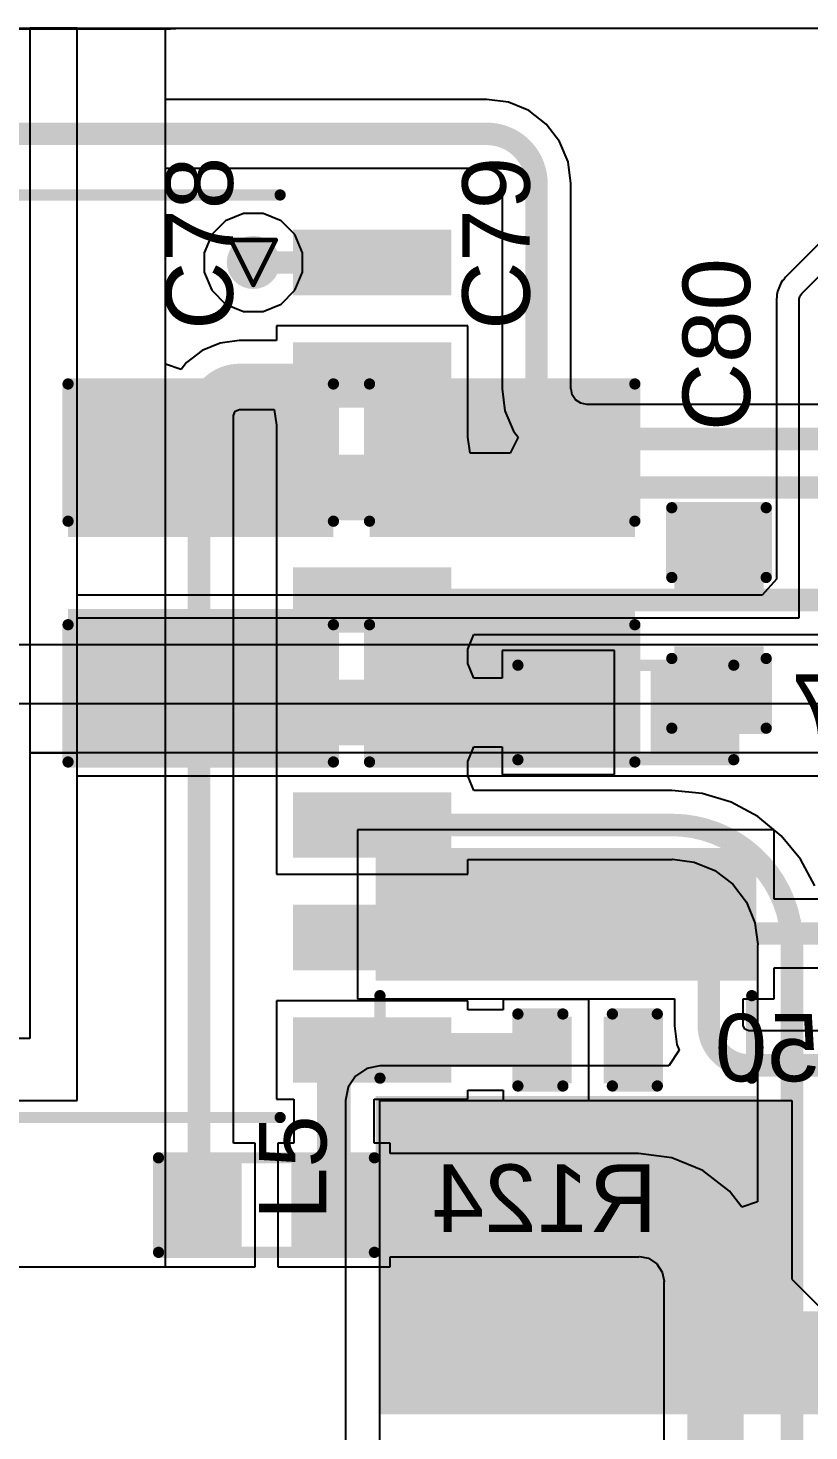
# Model space of a CAD drawing. Header units: inches. Extents: x 0 to 211, y 0 to 201.
# Drawn here: x 1.879 to 2.226, y 4.086 to 4.709 of the extents above; entities that cross this region are included whole.
import ezdxf

# ---------------------------------------------------------------- set-up
doc = ezdxf.new("R2010")
doc.units = ezdxf.units.IN
doc.header["$MEASUREMENT"] = 0
for name, color, linetype in [('Bottom Layer', 5, 'Continuous'), ('Bottom Overlay', 54, 'Continuous'), ('Bottom Paste', 16, 'Continuous'), ('Bottom Solder', 6, 'Continuous'), ('Drill Drawing', 1, 'Continuous'), ('Layer 1', 16, 'Continuous'), ('Layer 2', 76, 'Continuous'), ('Top Layer', 1, 'Continuous'), ('Top Overlay', 2, 'Continuous'), ('Top Paste', 8, 'Continuous'), ('Top Solder', 216, 'Continuous'), ('Via Holes', 16, 'Continuous')]:
    doc.layers.add(name, color=color, linetype=linetype)
doc.styles.add('Arial', font='', dxfattribs={"height": 0.2})
doc.styles.get('Arial').set_extended_font_data('Arial')

# ---------------------------------------------------------------- blocks, each defined once
blk = doc.blocks.new('SOIC_16_300____B_9')
at = {"layer": 'Bottom Layer'}
for points in [[(-0.22441, 0.18681), (-0.15945, 0.18681), (-0.15945, 0.16319), (-0.22441, 0.16319)], [(0.15945, 0.18681), (0.22441, 0.18681), (0.22441, 0.16319), (0.15945, 0.16319)], [(-0.22441, 0.13681), (-0.15945, 0.13681), (-0.15945, 0.11319), (-0.22441, 0.11319)], [(0.15945, 0.13681), (0.22441, 0.13681), (0.22441, 0.11319), (0.15945, 0.11319)], [(-0.22441, 0.08681), (-0.15945, 0.08681), (-0.15945, 0.06319), (-0.22441, 0.06319)], [(0.15945, 0.08681), (0.22441, 0.08681), (0.22441, 0.06319), (0.15945, 0.06319)], [(-0.22441, 0.03681), (-0.15945, 0.03681), (-0.15945, 0.01319), (-0.22441, 0.01319)], [(0.15945, 0.03681), (0.22441, 0.03681), (0.22441, 0.01319), (0.15945, 0.01319)], [(-0.22441, -0.01319), (-0.15945, -0.01319), (-0.15945, -0.03681), (-0.22441, -0.03681)], [(0.15945, -0.01319), (0.22441, -0.01319), (0.22441, -0.03681), (0.15945, -0.03681)], [(-0.22441, -0.06319), (-0.15945, -0.06319), (-0.15945, -0.08681), (-0.22441, -0.08681)], [(0.15945, -0.06319), (0.22441, -0.06319), (0.22441, -0.08681), (0.15945, -0.08681)], [(-0.22441, -0.11319), (-0.15945, -0.11319), (-0.15945, -0.13681), (-0.22441, -0.13681)], [(0.15945, -0.11319), (0.22441, -0.11319), (0.22441, -0.13681), (0.15945, -0.13681)], [(-0.22441, -0.16319), (-0.15945, -0.16319), (-0.15945, -0.18681), (-0.22441, -0.18681)], [(0.15945, -0.16319), (0.22441, -0.16319), (0.22441, -0.18681), (0.15945, -0.18681)]]:
    blk.add_hatch(color=5, dxfattribs=at).paths.add_polyline_path(points)
at = {"layer": 'Bottom Overlay'}
blk.add_hatch(color=54, dxfattribs=at).paths.add_polyline_path([(-0.156, -0.18799), (-0.142, -0.18799), (-0.142, -0.16199), (-0.156, -0.16199)])
at = {"layer": 'Bottom Paste'}
for points in [[(-0.22441, 0.18681), (-0.15945, 0.18681), (-0.15945, 0.16319), (-0.22441, 0.16319)], [(0.15945, 0.18681), (0.22441, 0.18681), (0.22441, 0.16319), (0.15945, 0.16319)], [(-0.22441, 0.13681), (-0.15945, 0.13681), (-0.15945, 0.11319), (-0.22441, 0.11319)], [(0.15945, 0.13681), (0.22441, 0.13681), (0.22441, 0.11319), (0.15945, 0.11319)], [(-0.22441, 0.08681), (-0.15945, 0.08681), (-0.15945, 0.06319), (-0.22441, 0.06319)], [(0.15945, 0.08681), (0.22441, 0.08681), (0.22441, 0.06319), (0.15945, 0.06319)], [(-0.22441, 0.03681), (-0.15945, 0.03681), (-0.15945, 0.01319), (-0.22441, 0.01319)], [(0.15945, 0.03681), (0.22441, 0.03681), (0.22441, 0.01319), (0.15945, 0.01319)], [(-0.22441, -0.01319), (-0.15945, -0.01319), (-0.15945, -0.03681), (-0.22441, -0.03681)], [(0.15945, -0.01319), (0.22441, -0.01319), (0.22441, -0.03681), (0.15945, -0.03681)], [(-0.22441, -0.06319), (-0.15945, -0.06319), (-0.15945, -0.08681), (-0.22441, -0.08681)], [(0.15945, -0.06319), (0.22441, -0.06319), (0.22441, -0.08681), (0.15945, -0.08681)], [(-0.22441, -0.11319), (-0.15945, -0.11319), (-0.15945, -0.13681), (-0.22441, -0.13681)], [(0.15945, -0.11319), (0.22441, -0.11319), (0.22441, -0.13681), (0.15945, -0.13681)], [(-0.22441, -0.16319), (-0.15945, -0.16319), (-0.15945, -0.18681), (-0.22441, -0.18681)], [(0.15945, -0.16319), (0.22441, -0.16319), (0.22441, -0.18681), (0.15945, -0.18681)]]:
    blk.add_hatch(color=16, dxfattribs=at).paths.add_polyline_path(points)
at = {"layer": 'Bottom Solder'}
for points in [[(-0.22717, 0.18957), (-0.15669, 0.18957), (-0.15669, 0.16043), (-0.22717, 0.16043)], [(0.15669, 0.18957), (0.22717, 0.18957), (0.22717, 0.16043), (0.15669, 0.16043)], [(-0.22717, 0.13957), (-0.15669, 0.13957), (-0.15669, 0.11043), (-0.22717, 0.11043)], [(0.15669, 0.13957), (0.22717, 0.13957), (0.22717, 0.11043), (0.15669, 0.11043)], [(-0.22717, 0.08957), (-0.15669, 0.08957), (-0.15669, 0.06043), (-0.22717, 0.06043)], [(0.15669, 0.08957), (0.22717, 0.08957), (0.22717, 0.06043), (0.15669, 0.06043)], [(-0.22717, 0.03957), (-0.15669, 0.03957), (-0.15669, 0.01043), (-0.22717, 0.01043)], [(0.15669, 0.03957), (0.22717, 0.03957), (0.22717, 0.01043), (0.15669, 0.01043)], [(-0.22717, -0.01043), (-0.15669, -0.01043), (-0.15669, -0.03957), (-0.22717, -0.03957)], [(0.15669, -0.01043), (0.22717, -0.01043), (0.22717, -0.03957), (0.15669, -0.03957)], [(-0.22717, -0.06043), (-0.15669, -0.06043), (-0.15669, -0.08957), (-0.22717, -0.08957)], [(0.15669, -0.06043), (0.22717, -0.06043), (0.22717, -0.08957), (0.15669, -0.08957)], [(-0.22717, -0.11043), (-0.15669, -0.11043), (-0.15669, -0.13957), (-0.22717, -0.13957)], [(0.15669, -0.11043), (0.22717, -0.11043), (0.22717, -0.13957), (0.15669, -0.13957)], [(-0.22717, -0.16043), (-0.15669, -0.16043), (-0.15669, -0.18957), (-0.22717, -0.18957)], [(0.15669, -0.16043), (0.22717, -0.16043), (0.22717, -0.18957), (0.15669, -0.18957)]]:
    blk.add_hatch(color=6, dxfattribs=at).paths.add_polyline_path(points)
at = {"layer": 'Bottom Overlay'}
for points in [[(-0.142, 0.205, 0.005, 0.005, 0), (0.151, 0.205, 0.005, 0.005, 0)], [(-0.2363, -0.171, 0.00787, 0.00787, 0), (-0.2313, -0.176, 0.00787, 0.00787, 0)], [(-0.2363, -0.181, 0.00787, 0.00787, 0), (-0.2363, -0.171, 0.00787, 0.00787, 0)], [(-0.2363, -0.181, 0.00787, 0.00787, 0), (-0.2313, -0.176, 0.00787, 0.00787, 0)], [(-0.142, -0.205, 0.005, 0.005, 0), (0.151, -0.205, 0.005, 0.005, 0)]]:
    blk.add_lwpolyline(points, format="xyseb", dxfattribs=at)
for points in [[(-0.14325, 0.205, 0.0025, 0.0025, 1), (-0.14075, 0.205, 0.0025, 0.0025, 1)], [(0.14975, 0.205, 0.0025, 0.0025, 1), (0.15225, 0.205, 0.0025, 0.0025, 1)], [(-0.23827, -0.171, 0.00394, 0.00394, 1), (-0.23433, -0.171, 0.00394, 0.00394, 1)], [(-0.23827, -0.171, 0.00394, 0.00394, 1), (-0.23433, -0.171, 0.00394, 0.00394, 1)], [(-0.23327, -0.176, 0.00394, 0.00394, 1), (-0.22933, -0.176, 0.00394, 0.00394, 1)], [(-0.23327, -0.176, 0.00394, 0.00394, 1), (-0.22933, -0.176, 0.00394, 0.00394, 1)], [(-0.23827, -0.181, 0.00394, 0.00394, 1), (-0.23433, -0.181, 0.00394, 0.00394, 1)], [(-0.23827, -0.181, 0.00394, 0.00394, 1), (-0.23433, -0.181, 0.00394, 0.00394, 1)], [(-0.14325, -0.205, 0.0025, 0.0025, 1), (-0.14075, -0.205, 0.0025, 0.0025, 1)], [(0.14975, -0.205, 0.0025, 0.0025, 1), (0.15225, -0.205, 0.0025, 0.0025, 1)]]:
    blk.add_lwpolyline(points, format="xyseb", close=True, dxfattribs=at)
blk = doc.blocks.new('R___0603_B_12')
at = {"layer": 'Bottom Layer'}
for points in [[(-0.045, -0.0175), (-0.045, 0.0175), (-0.015, 0.0175), (-0.015, -0.0175)], [(0.015, -0.0175), (0.015, 0.0175), (0.045, 0.0175), (0.045, -0.0175)]]:
    blk.add_hatch(color=5, dxfattribs=at).paths.add_polyline_path(points)
at = {"layer": 'Bottom Paste'}
for points in [[(-0.045, -0.0175), (-0.045, 0.0175), (-0.015, 0.0175), (-0.015, -0.0175)], [(0.015, -0.0175), (0.015, 0.0175), (0.045, 0.0175), (0.045, -0.0175)]]:
    blk.add_hatch(color=16, dxfattribs=at).paths.add_polyline_path(points)
at = {"layer": 'Bottom Solder'}
for points in [[(-0.049, -0.0215), (-0.049, 0.0215), (-0.011, 0.0215), (-0.011, -0.0215)], [(0.011, -0.0215), (0.011, 0.0215), (0.049, 0.0215), (0.049, -0.0215)]]:
    blk.add_hatch(color=6, dxfattribs=at).paths.add_polyline_path(points)
at = {"layer": 'Bottom Overlay'}
for points in [[(-0.048, 0.021, 0.005, 0.005, 0), (0.048, 0.021, 0.005, 0.005, 0)], [(-0.048, -0.021, 0.005, 0.005, 0), (-0.048, 0.021, 0.005, 0.005, 0)], [(0.048, -0.021, 0.005, 0.005, 0), (0.048, 0.021, 0.005, 0.005, 0)], [(-0.048, -0.021, 0.005, 0.005, 0), (0.048, -0.021, 0.005, 0.005, 0)]]:
    blk.add_lwpolyline(points, format="xyseb", dxfattribs=at)
for points in [[(-0.04925, 0.021, 0.0025, 0.0025, 1), (-0.04675, 0.021, 0.0025, 0.0025, 1)], [(-0.04925, 0.021, 0.0025, 0.0025, 1), (-0.04675, 0.021, 0.0025, 0.0025, 1)], [(0.04675, 0.021, 0.0025, 0.0025, 1), (0.04925, 0.021, 0.0025, 0.0025, 1)], [(0.04675, 0.021, 0.0025, 0.0025, 1), (0.04925, 0.021, 0.0025, 0.0025, 1)], [(-0.04925, -0.021, 0.0025, 0.0025, 1), (-0.04675, -0.021, 0.0025, 0.0025, 1)], [(-0.04925, -0.021, 0.0025, 0.0025, 1), (-0.04675, -0.021, 0.0025, 0.0025, 1)], [(0.04675, -0.021, 0.0025, 0.0025, 1), (0.04925, -0.021, 0.0025, 0.0025, 1)], [(0.04675, -0.021, 0.0025, 0.0025, 1), (0.04925, -0.021, 0.0025, 0.0025, 1)]]:
    blk.add_lwpolyline(points, format="xyseb", close=True, dxfattribs=at)
blk = doc.blocks.new('R___0603_B_15')
at = {"layer": 'Bottom Layer'}
for points in [[(-0.045, -0.0175), (-0.045, 0.0175), (-0.015, 0.0175), (-0.015, -0.0175)], [(0.015, -0.0175), (0.015, 0.0175), (0.045, 0.0175), (0.045, -0.0175)]]:
    blk.add_hatch(color=5, dxfattribs=at).paths.add_polyline_path(points)
at = {"layer": 'Bottom Paste'}
for points in [[(-0.045, -0.0175), (-0.045, 0.0175), (-0.015, 0.0175), (-0.015, -0.0175)], [(0.015, -0.0175), (0.015, 0.0175), (0.045, 0.0175), (0.045, -0.0175)]]:
    blk.add_hatch(color=16, dxfattribs=at).paths.add_polyline_path(points)
at = {"layer": 'Bottom Solder'}
for points in [[(-0.049, -0.0215), (-0.049, 0.0215), (-0.011, 0.0215), (-0.011, -0.0215)], [(0.011, -0.0215), (0.011, 0.0215), (0.049, 0.0215), (0.049, -0.0215)]]:
    blk.add_hatch(color=6, dxfattribs=at).paths.add_polyline_path(points)
at = {"layer": 'Bottom Overlay'}
for points in [[(-0.048, -0.021, 0.005, 0.005, 0), (-0.048, 0.021, 0.005, 0.005, 0)], [(-0.048, 0.021, 0.005, 0.005, 0), (0.048, 0.021, 0.005, 0.005, 0)], [(0.048, -0.021, 0.005, 0.005, 0), (0.048, 0.021, 0.005, 0.005, 0)], [(-0.048, -0.021, 0.005, 0.005, 0), (0.048, -0.021, 0.005, 0.005, 0)]]:
    blk.add_lwpolyline(points, format="xyseb", dxfattribs=at)
for points in [[(-0.04925, 0.021, 0.0025, 0.0025, 1), (-0.04675, 0.021, 0.0025, 0.0025, 1)], [(-0.04925, 0.021, 0.0025, 0.0025, 1), (-0.04675, 0.021, 0.0025, 0.0025, 1)], [(0.04675, 0.021, 0.0025, 0.0025, 1), (0.04925, 0.021, 0.0025, 0.0025, 1)], [(0.04675, 0.021, 0.0025, 0.0025, 1), (0.04925, 0.021, 0.0025, 0.0025, 1)], [(-0.04925, -0.021, 0.0025, 0.0025, 1), (-0.04675, -0.021, 0.0025, 0.0025, 1)], [(-0.04925, -0.021, 0.0025, 0.0025, 1), (-0.04675, -0.021, 0.0025, 0.0025, 1)], [(0.04675, -0.021, 0.0025, 0.0025, 1), (0.04925, -0.021, 0.0025, 0.0025, 1)], [(0.04675, -0.021, 0.0025, 0.0025, 1), (0.04925, -0.021, 0.0025, 0.0025, 1)]]:
    blk.add_lwpolyline(points, format="xyseb", close=True, dxfattribs=at)
blk = doc.blocks.new('C___0402_B_34')
at = {"layer": 'Bottom Layer'}
for points in [[(-0.0095, 0.0125), (-0.0095, -0.0125), (-0.0275, -0.0125), (-0.0275, 0.0125)], [(0.0275, 0.0125), (0.0275, -0.0125), (0.0095, -0.0125), (0.0095, 0.0125)]]:
    blk.add_hatch(color=5, dxfattribs=at).paths.add_polyline_path(points)
at = {"layer": 'Bottom Paste'}
for points in [[(-0.0095, 0.0125), (-0.0095, -0.0125), (-0.0275, -0.0125), (-0.0275, 0.0125)], [(0.0275, 0.0125), (0.0275, -0.0125), (0.0095, -0.0125), (0.0095, 0.0125)]]:
    blk.add_hatch(color=16, dxfattribs=at).paths.add_polyline_path(points)
at = {"layer": 'Bottom Solder'}
for points in [[(-0.00714, 0.01486), (-0.00714, -0.01486), (-0.02986, -0.01486), (-0.02986, 0.01486)], [(0.02986, 0.01486), (0.02986, -0.01486), (0.00714, -0.01486), (0.00714, 0.01486)]]:
    blk.add_hatch(color=6, dxfattribs=at).paths.add_polyline_path(points)
at = {"layer": 'Bottom Overlay'}
for points in [[(-0.031, 0.016, 0.005, 0.005, 0), (-0.011, 0.016, 0.005, 0.005, 0)], [(-0.031, -0.016, 0.005, 0.005, 0), (-0.031, 0.016, 0.005, 0.005, 0)], [(0.011, 0.016, 0.005, 0.005, 0), (0.031, 0.016, 0.005, 0.005, 0)], [(0.031, -0.016, 0.005, 0.005, 0), (0.031, 0.016, 0.005, 0.005, 0)], [(-0.031, -0.016, 0.005, 0.005, 0), (-0.011, -0.016, 0.005, 0.005, 0)], [(0.011, -0.016, 0.005, 0.005, 0), (0.031, -0.016, 0.005, 0.005, 0)]]:
    blk.add_lwpolyline(points, format="xyseb", dxfattribs=at)
for points in [[(-0.03225, 0.016, 0.0025, 0.0025, 1), (-0.02975, 0.016, 0.0025, 0.0025, 1)], [(-0.03225, 0.016, 0.0025, 0.0025, 1), (-0.02975, 0.016, 0.0025, 0.0025, 1)], [(-0.01225, 0.016, 0.0025, 0.0025, 1), (-0.00975, 0.016, 0.0025, 0.0025, 1)], [(0.00975, 0.016, 0.0025, 0.0025, 1), (0.01225, 0.016, 0.0025, 0.0025, 1)], [(0.02975, 0.016, 0.0025, 0.0025, 1), (0.03225, 0.016, 0.0025, 0.0025, 1)], [(0.02975, 0.016, 0.0025, 0.0025, 1), (0.03225, 0.016, 0.0025, 0.0025, 1)], [(-0.03225, -0.016, 0.0025, 0.0025, 1), (-0.02975, -0.016, 0.0025, 0.0025, 1)], [(-0.03225, -0.016, 0.0025, 0.0025, 1), (-0.02975, -0.016, 0.0025, 0.0025, 1)], [(-0.01225, -0.016, 0.0025, 0.0025, 1), (-0.00975, -0.016, 0.0025, 0.0025, 1)], [(0.00975, -0.016, 0.0025, 0.0025, 1), (0.01225, -0.016, 0.0025, 0.0025, 1)], [(0.02975, -0.016, 0.0025, 0.0025, 1), (0.03225, -0.016, 0.0025, 0.0025, 1)], [(0.02975, -0.016, 0.0025, 0.0025, 1), (0.03225, -0.016, 0.0025, 0.0025, 1)]]:
    blk.add_lwpolyline(points, format="xyseb", close=True, dxfattribs=at)
blk = doc.blocks.new('SRN4018_4R7M_219')
at = {"layer": 'Top Layer'}
for points in [[(-0.082677, 0.082677), (-0.027559, 0.082677), (-0.027559, -0.082677), (-0.082677, -0.082677)], [(0.082677, -0.082677), (0.027559, -0.082677), (0.027559, 0.082677), (0.082677, 0.082677)]]:
    blk.add_hatch(color=1, dxfattribs=at).paths.add_polyline_path(points)
at = {"layer": 'Top Paste'}
for points in [[(-0.082677, 0.082677), (-0.027559, 0.082677), (-0.027559, -0.082677), (-0.082677, -0.082677)], [(0.082677, -0.082677), (0.027559, -0.082677), (0.027559, 0.082677), (0.082677, 0.082677)]]:
    blk.add_hatch(color=8, dxfattribs=at).paths.add_polyline_path(points)
at = {"layer": 'Top Solder'}
for points in [[(-0.084646, 0.084646), (-0.02559, 0.084646), (-0.02559, -0.084646), (-0.084646, -0.084646)], [(0.084646, -0.084646), (0.02559, -0.084646), (0.02559, 0.084646), (0.084646, 0.084646)]]:
    blk.add_hatch(color=216, dxfattribs=at).paths.add_polyline_path(points)
at = {"layer": 'Top Overlay'}
for points in [[(0.017677, 0.082677, 0.005, 0.005, 0), (-0.019, 0.082677, 0.005, 0.005, 0)], [(0.017677, -0.082677, 0.005, 0.005, 0), (-0.019, -0.082677, 0.005, 0.005, 0)]]:
    blk.add_lwpolyline(points, format="xyseb", dxfattribs=at)
for points in [[(-0.02025, 0.082677, 0.0025, 0.0025, 1), (-0.01775, 0.082677, 0.0025, 0.0025, 1)], [(0.016427, 0.082677, 0.0025, 0.0025, 1), (0.018927, 0.082677, 0.0025, 0.0025, 1)], [(-0.02025, -0.082677, 0.0025, 0.0025, 1), (-0.01775, -0.082677, 0.0025, 0.0025, 1)], [(0.016427, -0.082677, 0.0025, 0.0025, 1), (0.018927, -0.082677, 0.0025, 0.0025, 1)]]:
    blk.add_lwpolyline(points, format="xyseb", close=True, dxfattribs=at)
blk = doc.blocks.new('C___0603_309')
at = {"layer": 'Top Layer'}
for points in [[(-0.015, 0.0175), (-0.015, -0.0175), (-0.045, -0.0175), (-0.045, 0.0175)], [(0.045, 0.0175), (0.045, -0.0175), (0.015, -0.0175), (0.015, 0.0175)]]:
    blk.add_hatch(color=1, dxfattribs=at).paths.add_polyline_path(points)
at = {"layer": 'Top Paste'}
for points in [[(-0.015, 0.0175), (-0.015, -0.0175), (-0.045, -0.0175), (-0.045, 0.0175)], [(0.045, 0.0175), (0.045, -0.0175), (0.015, -0.0175), (0.015, 0.0175)]]:
    blk.add_hatch(color=8, dxfattribs=at).paths.add_polyline_path(points)
at = {"layer": 'Top Solder'}
for points in [[(-0.01264, 0.01986), (-0.01264, -0.01986), (-0.04736, -0.01986), (-0.04736, 0.01986)], [(0.04736, 0.01986), (0.04736, -0.01986), (0.01264, -0.01986), (0.01264, 0.01986)]]:
    blk.add_hatch(color=216, dxfattribs=at).paths.add_polyline_path(points)
at = {"layer": 'Top Overlay'}
for points in [[(-0.049, -0.021, 0.005, 0.005, 0), (-0.049, 0.021, 0.005, 0.005, 0)], [(-0.018, 0.021, 0.005, 0.005, 0), (-0.049, 0.021, 0.005, 0.005, 0)], [(0.049, 0.021, 0.005, 0.005, 0), (0.018, 0.021, 0.005, 0.005, 0)], [(0.049, -0.021, 0.005, 0.005, 0), (0.049, 0.021, 0.005, 0.005, 0)], [(-0.018, -0.021, 0.005, 0.005, 0), (-0.049, -0.021, 0.005, 0.005, 0)], [(0.049, -0.021, 0.005, 0.005, 0), (0.018, -0.021, 0.005, 0.005, 0)]]:
    blk.add_lwpolyline(points, format="xyseb", dxfattribs=at)
for points in [[(-0.05025, 0.021, 0.0025, 0.0025, 1), (-0.04775, 0.021, 0.0025, 0.0025, 1)], [(-0.05025, 0.021, 0.0025, 0.0025, 1), (-0.04775, 0.021, 0.0025, 0.0025, 1)], [(-0.01925, 0.021, 0.0025, 0.0025, 1), (-0.01675, 0.021, 0.0025, 0.0025, 1)], [(0.01675, 0.021, 0.0025, 0.0025, 1), (0.01925, 0.021, 0.0025, 0.0025, 1)], [(0.04775, 0.021, 0.0025, 0.0025, 1), (0.05025, 0.021, 0.0025, 0.0025, 1)], [(0.04775, 0.021, 0.0025, 0.0025, 1), (0.05025, 0.021, 0.0025, 0.0025, 1)], [(-0.05025, -0.021, 0.0025, 0.0025, 1), (-0.04775, -0.021, 0.0025, 0.0025, 1)], [(-0.05025, -0.021, 0.0025, 0.0025, 1), (-0.04775, -0.021, 0.0025, 0.0025, 1)], [(-0.01925, -0.021, 0.0025, 0.0025, 1), (-0.01675, -0.021, 0.0025, 0.0025, 1)], [(0.01675, -0.021, 0.0025, 0.0025, 1), (0.01925, -0.021, 0.0025, 0.0025, 1)], [(0.04775, -0.021, 0.0025, 0.0025, 1), (0.05025, -0.021, 0.0025, 0.0025, 1)], [(0.04775, -0.021, 0.0025, 0.0025, 1), (0.05025, -0.021, 0.0025, 0.0025, 1)]]:
    blk.add_lwpolyline(points, format="xyseb", close=True, dxfattribs=at)
blk = doc.blocks.new('C___1210_310')
at = {"layer": 'Top Layer'}
for points in [[(-0.08, 0.055), (-0.02, 0.055), (-0.02, -0.055), (-0.08, -0.055)], [(0.02, 0.055), (0.08, 0.055), (0.08, -0.055), (0.02, -0.055)]]:
    blk.add_hatch(color=1, dxfattribs=at).paths.add_polyline_path(points)
at = {"layer": 'Top Paste'}
for points in [[(-0.08, 0.055), (-0.02, 0.055), (-0.02, -0.055), (-0.08, -0.055)], [(0.02, 0.055), (0.08, 0.055), (0.08, -0.055), (0.02, -0.055)]]:
    blk.add_hatch(color=8, dxfattribs=at).paths.add_polyline_path(points)
at = {"layer": 'Top Solder'}
for points in [[(-0.084, 0.059), (-0.016, 0.059), (-0.016, -0.059), (-0.084, -0.059)], [(0.016, 0.059), (0.084, 0.059), (0.084, -0.059), (0.016, -0.059)]]:
    blk.add_hatch(color=216, dxfattribs=at).paths.add_polyline_path(points)
at = {"layer": 'Top Overlay'}
for points in [[(-0.023, 0.059, 0.005, 0.005, 0), (-0.084, 0.059, 0.005, 0.005, 0)], [(-0.084, -0.059, 0.005, 0.005, 0), (-0.084, 0.059, 0.005, 0.005, 0)], [(0.084, 0.059, 0.005, 0.005, 0), (0.023, 0.059, 0.005, 0.005, 0)], [(0.084, -0.059, 0.005, 0.005, 0), (0.084, 0.059, 0.005, 0.005, 0)], [(-0.023, -0.059, 0.005, 0.005, 0), (-0.084, -0.059, 0.005, 0.005, 0)], [(0.084, -0.059, 0.005, 0.005, 0), (0.023, -0.059, 0.005, 0.005, 0)]]:
    blk.add_lwpolyline(points, format="xyseb", dxfattribs=at)
for points in [[(-0.08525, 0.059, 0.0025, 0.0025, 1), (-0.08275, 0.059, 0.0025, 0.0025, 1)], [(-0.08525, 0.059, 0.0025, 0.0025, 1), (-0.08275, 0.059, 0.0025, 0.0025, 1)], [(-0.02425, 0.059, 0.0025, 0.0025, 1), (-0.02175, 0.059, 0.0025, 0.0025, 1)], [(0.02175, 0.059, 0.0025, 0.0025, 1), (0.02425, 0.059, 0.0025, 0.0025, 1)], [(0.08275, 0.059, 0.0025, 0.0025, 1), (0.08525, 0.059, 0.0025, 0.0025, 1)], [(0.08275, 0.059, 0.0025, 0.0025, 1), (0.08525, 0.059, 0.0025, 0.0025, 1)], [(-0.08525, -0.059, 0.0025, 0.0025, 1), (-0.08275, -0.059, 0.0025, 0.0025, 1)], [(-0.08525, -0.059, 0.0025, 0.0025, 1), (-0.08275, -0.059, 0.0025, 0.0025, 1)], [(-0.02425, -0.059, 0.0025, 0.0025, 1), (-0.02175, -0.059, 0.0025, 0.0025, 1)], [(0.02175, -0.059, 0.0025, 0.0025, 1), (0.02425, -0.059, 0.0025, 0.0025, 1)], [(0.08275, -0.059, 0.0025, 0.0025, 1), (0.08525, -0.059, 0.0025, 0.0025, 1)], [(0.08275, -0.059, 0.0025, 0.0025, 1), (0.08525, -0.059, 0.0025, 0.0025, 1)]]:
    blk.add_lwpolyline(points, format="xyseb", close=True, dxfattribs=at)
blk = doc.blocks.new('C___1210_311')
at = {"layer": 'Top Layer'}
for points in [[(-0.08, 0.055), (-0.02, 0.055), (-0.02, -0.055), (-0.08, -0.055)], [(0.02, 0.055), (0.08, 0.055), (0.08, -0.055), (0.02, -0.055)]]:
    blk.add_hatch(color=1, dxfattribs=at).paths.add_polyline_path(points)
at = {"layer": 'Top Paste'}
for points in [[(-0.08, 0.055), (-0.02, 0.055), (-0.02, -0.055), (-0.08, -0.055)], [(0.02, 0.055), (0.08, 0.055), (0.08, -0.055), (0.02, -0.055)]]:
    blk.add_hatch(color=8, dxfattribs=at).paths.add_polyline_path(points)
at = {"layer": 'Top Solder'}
for points in [[(-0.084, 0.059), (-0.016, 0.059), (-0.016, -0.059), (-0.084, -0.059)], [(0.016, 0.059), (0.084, 0.059), (0.084, -0.059), (0.016, -0.059)]]:
    blk.add_hatch(color=216, dxfattribs=at).paths.add_polyline_path(points)
at = {"layer": 'Top Overlay'}
for points in [[(-0.023, 0.059, 0.005, 0.005, 0), (-0.084, 0.059, 0.005, 0.005, 0)], [(-0.084, -0.059, 0.005, 0.005, 0), (-0.084, 0.059, 0.005, 0.005, 0)], [(0.084, 0.059, 0.005, 0.005, 0), (0.023, 0.059, 0.005, 0.005, 0)], [(0.084, -0.059, 0.005, 0.005, 0), (0.084, 0.059, 0.005, 0.005, 0)], [(-0.023, -0.059, 0.005, 0.005, 0), (-0.084, -0.059, 0.005, 0.005, 0)], [(0.084, -0.059, 0.005, 0.005, 0), (0.023, -0.059, 0.005, 0.005, 0)]]:
    blk.add_lwpolyline(points, format="xyseb", dxfattribs=at)
for points in [[(-0.08525, 0.059, 0.0025, 0.0025, 1), (-0.08275, 0.059, 0.0025, 0.0025, 1)], [(-0.08525, 0.059, 0.0025, 0.0025, 1), (-0.08275, 0.059, 0.0025, 0.0025, 1)], [(-0.02425, 0.059, 0.0025, 0.0025, 1), (-0.02175, 0.059, 0.0025, 0.0025, 1)], [(0.02175, 0.059, 0.0025, 0.0025, 1), (0.02425, 0.059, 0.0025, 0.0025, 1)], [(0.08275, 0.059, 0.0025, 0.0025, 1), (0.08525, 0.059, 0.0025, 0.0025, 1)], [(0.08275, 0.059, 0.0025, 0.0025, 1), (0.08525, 0.059, 0.0025, 0.0025, 1)], [(-0.08525, -0.059, 0.0025, 0.0025, 1), (-0.08275, -0.059, 0.0025, 0.0025, 1)], [(-0.08525, -0.059, 0.0025, 0.0025, 1), (-0.08275, -0.059, 0.0025, 0.0025, 1)], [(-0.02425, -0.059, 0.0025, 0.0025, 1), (-0.02175, -0.059, 0.0025, 0.0025, 1)], [(0.02175, -0.059, 0.0025, 0.0025, 1), (0.02425, -0.059, 0.0025, 0.0025, 1)], [(0.08275, -0.059, 0.0025, 0.0025, 1), (0.08525, -0.059, 0.0025, 0.0025, 1)], [(0.08275, -0.059, 0.0025, 0.0025, 1), (0.08525, -0.059, 0.0025, 0.0025, 1)]]:
    blk.add_lwpolyline(points, format="xyseb", close=True, dxfattribs=at)

msp = doc.modelspace()

# ---------------------------------------------------------------- hatches: boundary and pattern name
at = {"layer": 'Bottom Layer'}
h = msp.add_hatch(color=5, dxfattribs=at)
edge = h.paths.add_edge_path()
edge.add_arc((1.97907, 4.60494), 0.01181, 0, 360)
at = {"layer": 'Layer 1'}
h = msp.add_hatch(color=16, dxfattribs=at)
edge = h.paths.add_edge_path()
edge.add_arc((1.97907, 4.60494), 0.01181, 0, 360)
at = {"layer": 'Layer 2'}
h = msp.add_hatch(color=76, dxfattribs=at)
edge = h.paths.add_edge_path()
edge.add_arc((1.97907, 4.60494), 0.01181, 0, 360)
at = {"layer": 'Top Layer'}
h = msp.add_hatch(color=1, dxfattribs=at)
edge = h.paths.add_edge_path()
edge.add_arc((1.97907, 4.60494), 0.01181, 0, 360)
for points in [[(2.03539, 4.09304), (2.21863, 4.09304), (2.21863, 4.23253), (2.03539, 4.23253)], [(2.03539, 4.09304), (2.49376, 4.09304), (2.49376, 4.13872), (2.03539, 4.13872)]]:
    msp.add_hatch(color=1, dxfattribs=at).paths.add_polyline_path(points)
at = {"layer": 'Via Holes'}
h = msp.add_hatch(color=7, dxfattribs=at)
edge = h.paths.add_edge_path()
edge.add_arc((1.97907, 4.60494), 0.00591, 0, 360)

# ---------------------------------------------------------------- linework, layer by layer
at = {"layer": 'Bottom Layer'}
for p, q in [((1.94, 4.70866), (1.786, 4.70866)), ((1.94, 4.70866), (1.94681, 4.70912)), ((1.94, 4.15851), (1.94, 4.70866)), ((1.94, 4.6774), (1.94, 4.70866)), ((1.94681, 4.70912), (4.16751, 4.70912)), ((2.0829, 4.6774), (1.94, 4.6774)), ((2.09258, 4.67615), (2.0829, 4.67742)), ((2.0829, 4.67742), (2.0829, 4.6774)), ((2.10161, 4.67241), (2.09258, 4.67615)), ((2.10936, 4.66646), (2.10161, 4.67241)), ((2.11531, 4.65871), (2.10936, 4.66646)), ((2.11904, 4.64969), (2.11531, 4.65871)), ((1.94, 4.55974), (1.94, 4.64681)), ((1.94, 4.64681), (2.0829, 4.64681)), ((2.0829, 4.64681), (2.0829, 4.64673)), ((2.0829, 4.64673), (2.08547, 4.64622)), ((2.08547, 4.64622), (2.08766, 4.64476)), ((2.12032, 4.64), (2.11904, 4.64969)), ((2.08766, 4.64476), (2.08912, 4.64258)), ((2.08912, 4.64258), (2.08963, 4.64)), ((2.08963, 4.64), (2.08971, 4.64)), ((2.08971, 4.64), (2.08971, 4.54881)), ((2.12029, 4.54881), (2.12029, 4.64)), ((2.12029, 4.64), (2.12032, 4.64)), ((2.07441, 4.57675), (1.98945, 4.57675)), ((1.98945, 4.57675), (1.98945, 4.57024)), ((2.07441, 4.53313), (2.07441, 4.57675)), ((1.97279, 4.57021), (1.96431, 4.56909)), ((1.97293, 4.57024), (1.97279, 4.57021)), ((1.98945, 4.57024), (1.97293, 4.57024)), ((1.95628, 4.56577), (1.94939, 4.56048)), ((1.96431, 4.56909), (1.95628, 4.56577)), ((1.947, 4.55736), (1.94, 4.55974)), ((1.94939, 4.56048), (1.947, 4.55736)), ((2.08971, 4.54881), (2.08968, 4.54881)), ((2.08968, 4.54881), (2.09096, 4.53906)), ((2.12037, 4.54881), (2.12029, 4.54881)), ((2.1209, 4.54614), (2.12037, 4.54881)), ((2.12241, 4.54388), (2.1209, 4.54614)), ((1.97101, 4.53886), (1.97293, 4.53965)), ((1.97293, 4.53965), (1.97293, 4.53965)), ((1.97293, 4.53965), (1.98828, 4.53965)), ((1.98828, 4.53965), (1.98828, 4.53964)), ((1.98828, 4.53964), (1.98945, 4.53265)), ((2.09096, 4.53906), (2.09472, 4.52998)), ((2.12467, 4.54236), (2.12241, 4.54388)), ((2.12734, 4.54183), (2.12467, 4.54236)), ((2.12734, 4.54176), (2.12734, 4.54183)), ((2.27991, 4.54176), (2.12734, 4.54176)), ((1.97022, 4.53695), (1.97101, 4.53886)), ((1.97022, 4.21351), (1.97022, 4.53695)), ((1.97022, 4.53695), (1.97022, 4.53695)), ((2.07441, 4.52724), (2.07441, 4.53313)), ((2.07441, 4.53313), (2.07441, 4.53313)), ((1.98945, 4.53265), (1.98945, 4.52675)), ((1.98945, 4.52675), (1.98945, 4.52675)), ((1.98945, 4.52675), (1.98945, 4.48313)), ((2.07557, 4.52024), (2.07441, 4.52724)), ((2.09683, 4.52724), (2.09337, 4.52024)), ((2.09472, 4.52998), (2.09683, 4.52724)), ((2.07558, 4.52024), (2.07557, 4.52024)), ((2.09337, 4.52024), (2.07558, 4.52024)), ((1.98945, 4.48313), (1.98945, 4.48313)), ((1.98945, 4.48313), (1.98945, 4.47675)), ((1.98945, 4.47675), (1.98945, 4.47675)), ((1.98945, 4.47675), (1.98945, 4.43375)), ((2.07441, 4.43313), (2.07708, 4.43965)), ((2.07708, 4.43965), (2.27224, 4.43965)), ((1.98945, 4.43375), (1.98945, 4.43313)), ((1.98945, 4.43313), (1.98945, 4.42675)), ((2.07441, 4.42675), (2.07441, 4.43313)), ((2.13974, 4.43244), (2.08974, 4.43244)), ((2.08974, 4.43244), (2.08974, 4.42024)), ((2.13974, 4.37744), (2.13974, 4.43244)), ((1.98945, 4.42675), (1.98945, 4.42613)), ((1.98945, 4.42613), (1.98945, 4.38375)), ((2.07708, 4.42024), (2.07441, 4.42675)), ((2.08974, 4.42024), (2.07708, 4.42024)), ((2.07441, 4.38313), (2.07708, 4.38965)), ((2.07708, 4.38965), (2.08974, 4.38965)), ((2.08974, 4.38965), (2.08974, 4.37744)), ((1.98945, 4.38375), (1.98945, 4.38313)), ((1.98945, 4.38313), (1.98945, 4.37675)), ((2.07441, 4.37724), (2.07441, 4.38313)), ((2.07455, 4.37642), (2.07441, 4.37724)), ((2.08974, 4.37744), (2.13974, 4.37744)), ((1.98945, 4.37675), (1.98945, 4.37613)), ((1.98945, 4.37613), (1.98945, 4.33313)), ((2.07708, 4.37024), (2.07455, 4.37642)), ((2.1652, 4.37024), (2.07708, 4.37024)), ((2.17861, 4.36895), (2.1652, 4.37027)), ((2.1652, 4.37027), (2.1652, 4.37024)), ((2.19151, 4.36504), (2.17861, 4.36895)), ((2.2034, 4.35869), (2.19151, 4.36504)), ((2.21382, 4.35013), (2.2034, 4.35869)), ((2.22237, 4.33971), (2.21382, 4.35013)), ((2.07441, 4.33313), (2.07441, 4.33965)), ((2.07441, 4.33965), (2.1652, 4.33965)), ((2.1652, 4.33965), (2.16556, 4.33972)), ((2.16556, 4.33972), (2.1751, 4.33847)), ((2.22872, 4.32783), (2.22237, 4.33971)), ((2.1751, 4.33847), (2.18433, 4.33464)), ((2.18433, 4.33464), (2.19225, 4.32856)), ((1.98945, 4.33313), (2.07441, 4.33313)), ((2.19225, 4.32856), (2.19833, 4.32064)), ((2.19833, 4.32064), (2.20215, 4.31141)), ((2.20215, 4.31141), (2.20341, 4.30188)), ((2.20341, 4.30188), (2.20333, 4.30151)), ((2.20333, 4.30151), (2.20333, 4.18746)), ((2.12824, 4.27744), (2.09024, 4.27744)), ((2.09024, 4.27744), (2.09024, 4.27279)), ((2.12824, 4.23244), (2.12824, 4.27744)), ((2.07441, 4.27675), (1.98945, 4.27675)), ((1.98945, 4.27675), (1.98945, 4.23313)), ((2.07441, 4.27279), (2.07441, 4.27675)), ((2.09024, 4.27279), (2.07441, 4.27279)), ((2.07441, 4.23313), (2.07441, 4.2371)), ((2.07441, 4.2371), (2.09024, 4.2371)), ((2.09024, 4.2371), (2.09024, 4.23244)), ((1.98945, 4.23313), (1.99709, 4.23313)), ((1.99709, 4.23313), (1.99709, 4.21351)), ((2.03277, 4.21351), (2.03277, 4.23313)), ((2.03277, 4.23313), (2.07441, 4.23313)), ((2.09024, 4.23244), (2.12824, 4.23244)), ((1.97993, 4.21351), (1.97022, 4.21351)), ((1.97993, 4.15851), (1.97993, 4.21351)), ((1.99709, 4.21351), (1.98993, 4.21351)), ((1.98993, 4.21351), (1.98993, 4.15851)), ((2.03993, 4.21351), (2.03277, 4.21351)), ((2.03993, 4.20895), (2.03993, 4.21351)), ((2.15039, 4.20895), (2.03993, 4.20895)), ((2.1652, 4.20705), (2.15039, 4.209)), ((2.15039, 4.209), (2.15039, 4.20895)), ((2.17899, 4.20133), (2.1652, 4.20705)), ((2.19084, 4.19224), (2.17899, 4.20133)), ((2.19633, 4.18508), (2.19084, 4.19224)), ((2.20333, 4.18746), (2.19633, 4.18508)), ((2.03993, 4.15851), (2.03993, 4.16307)), ((2.03993, 4.16307), (2.15039, 4.16307)), ((2.15039, 4.16307), (2.15079, 4.16315)), ((2.15079, 4.16315), (2.15477, 4.16236)), ((2.15477, 4.16236), (2.15848, 4.15988)), ((2.15848, 4.15988), (2.16096, 4.15617)), ((1.786, 4.15851), (1.94, 4.15851)), ((1.786, 4.15851), (1.97993, 4.15851)), ((1.98993, 4.15851), (2.03993, 4.15851)), ((2.16096, 4.15617), (2.16175, 4.15219)), ((2.16175, 4.15219), (2.16167, 4.15179)), ((2.16167, 4.15179), (2.16167, 3.50875))]:
    msp.add_line(p, q, dxfattribs=at)
for points in [[(1.445, 4.6621, 0.01, 0.01, 0), (2.0829, 4.6621, 0.01, 0.01, 0)], [(2.0829, 4.6621, 0.01, 0.01, -0.414214), (2.105, 4.64, 0.01, 0.01, 0)], [(2.105, 4.54881, 0.01, 0.01, 0), (2.105, 4.64, 0.01, 0.01, 0)], [(1.97907, 4.60494, 0.01, 0.01, 0), (2.03193, 4.60494, 0.01, 0.01, 0)], [(1.95493, 4.53695, 0.01, 0.01, -0.414214), (1.97293, 4.55494, 0.01, 0.01, 0)], [(1.97293, 4.55494, 0.01, 0.01, 0), (2.03193, 4.55494, 0.01, 0.01, 0)], [(2.12734, 4.52647, 0.01, 0.01, -0.414214), (2.105, 4.54881, 0.01, 0.01, 0)], [(1.95493, 4.18601, 0.01, 0.01, 0), (1.95493, 4.53695, 0.01, 0.01, 0)], [(2.12734, 4.52647, 0.01, 0.01, 0), (2.30744, 4.52647, 0.01, 0.01, 0)], [(2.03193, 4.50494, 0.01, 0.01, 0), (2.29658, 4.50494, 0.01, 0.01, 0)], [(2.03193, 4.45494, 0.01, 0.01, 0), (2.27224, 4.45494, 0.01, 0.01, 0)], [(2.03193, 4.40494, 0.01, 0.01, 0), (2.11474, 4.40494, 0.01, 0.01, 0)], [(2.03193, 4.35494, 0.01, 0.01, 0), (2.1652, 4.35494, 0.01, 0.01, 0)], [(2.1652, 4.35494, 0.01, 0.01, -0.414214), (2.21863, 4.30151, 0.01, 0.01, 0)], [(2.21863, 3.42762, 0.01, 0.01, 0), (2.21863, 4.30151, 0.01, 0.01, 0)], [(2.01493, 4.25063, 0.015, 0.015, 0), (2.01924, 4.25494, 0.015, 0.015, 0)], [(2.01924, 4.25494, 0.015, 0.015, 0), (2.03193, 4.25494, 0.015, 0.015, 0)], [(2.03193, 4.25494, 0.015, 0.015, 0), (2.10924, 4.25494, 0.015, 0.015, 0)], [(2.01493, 4.18601, 0.015, 0.015, 0), (2.01493, 4.25063, 0.015, 0.015, 0)], [(2.01493, 4.18601, 0.025, 0.025, 0), (2.15039, 4.18601, 0.025, 0.025, 0)], [(2.15039, 4.18601, 0.025, 0.025, -0.414214), (2.18461, 4.15179, 0.025, 0.025, 0)], [(2.18461, 3.50875, 0.025, 0.025, 0), (2.18461, 4.15179, 0.025, 0.025, 0)]]:
    msp.add_lwpolyline(points, format="xyseb", dxfattribs=at)
for points in [[(2.0804, 4.6621, 0.005, 0.005, 1), (2.0854, 4.6621, 0.005, 0.005, 1)], [(2.0804, 4.6621, 0.005, 0.005, 1), (2.0854, 4.6621, 0.005, 0.005, 1)], [(2.1025, 4.64, 0.005, 0.005, 1), (2.1075, 4.64, 0.005, 0.005, 1)], [(2.1025, 4.64, 0.005, 0.005, 1), (2.1075, 4.64, 0.005, 0.005, 1)], [(1.97657, 4.60494, 0.005, 0.005, 1), (1.98157, 4.60494, 0.005, 0.005, 1)], [(2.02943, 4.60494, 0.005, 0.005, 1), (2.03443, 4.60494, 0.005, 0.005, 1)], [(1.97043, 4.55494, 0.005, 0.005, 1), (1.97542, 4.55494, 0.005, 0.005, 1)], [(1.97043, 4.55494, 0.005, 0.005, 1), (1.97542, 4.55494, 0.005, 0.005, 1)], [(2.02943, 4.55494, 0.005, 0.005, 1), (2.03443, 4.55494, 0.005, 0.005, 1)], [(2.1025, 4.54881, 0.005, 0.005, 1), (2.1075, 4.54881, 0.005, 0.005, 1)], [(2.1025, 4.54881, 0.005, 0.005, 1), (2.1075, 4.54881, 0.005, 0.005, 1)], [(1.95243, 4.53695, 0.005, 0.005, 1), (1.95743, 4.53695, 0.005, 0.005, 1)], [(1.95243, 4.53695, 0.005, 0.005, 1), (1.95743, 4.53695, 0.005, 0.005, 1)], [(2.12484, 4.52647, 0.005, 0.005, 1), (2.12984, 4.52647, 0.005, 0.005, 1)], [(2.12484, 4.52647, 0.005, 0.005, 1), (2.12984, 4.52647, 0.005, 0.005, 1)], [(2.02943, 4.50494, 0.005, 0.005, 1), (2.03443, 4.50494, 0.005, 0.005, 1)], [(2.02943, 4.45494, 0.005, 0.005, 1), (2.03443, 4.45494, 0.005, 0.005, 1)], [(2.02943, 4.40494, 0.005, 0.005, 1), (2.03443, 4.40494, 0.005, 0.005, 1)], [(2.11224, 4.40494, 0.005, 0.005, 1), (2.11724, 4.40494, 0.005, 0.005, 1)], [(2.02943, 4.35494, 0.005, 0.005, 1), (2.03443, 4.35494, 0.005, 0.005, 1)], [(2.1627, 4.35494, 0.005, 0.005, 1), (2.1677, 4.35494, 0.005, 0.005, 1)], [(2.1627, 4.35494, 0.005, 0.005, 1), (2.1677, 4.35494, 0.005, 0.005, 1)], [(2.21613, 4.30151, 0.005, 0.005, 1), (2.22113, 4.30151, 0.005, 0.005, 1)], [(2.21613, 4.30151, 0.005, 0.005, 1), (2.22113, 4.30151, 0.005, 0.005, 1)], [(2.01549, 4.25494, 0.0075, 0.0075, 1), (2.02299, 4.25494, 0.0075, 0.0075, 1)], [(2.01549, 4.25494, 0.0075, 0.0075, 1), (2.02299, 4.25494, 0.0075, 0.0075, 1)], [(2.02818, 4.25494, 0.0075, 0.0075, 1), (2.03568, 4.25494, 0.0075, 0.0075, 1)], [(2.02818, 4.25494, 0.0075, 0.0075, 1), (2.03568, 4.25494, 0.0075, 0.0075, 1)], [(2.10549, 4.25494, 0.0075, 0.0075, 1), (2.11299, 4.25494, 0.0075, 0.0075, 1)], [(2.01118, 4.25063, 0.0075, 0.0075, 1), (2.01868, 4.25063, 0.0075, 0.0075, 1)], [(2.01118, 4.25063, 0.0075, 0.0075, 1), (2.01868, 4.25063, 0.0075, 0.0075, 1)], [(2.00868, 4.18601, 0.0125, 0.0125, 1), (2.02118, 4.18601, 0.0125, 0.0125, 1)], [(2.14414, 4.18601, 0.0125, 0.0125, 1), (2.15664, 4.18601, 0.0125, 0.0125, 1)], [(2.14414, 4.18601, 0.0125, 0.0125, 1), (2.15664, 4.18601, 0.0125, 0.0125, 1)], [(1.95243, 4.18601, 0.005, 0.005, 1), (1.95743, 4.18601, 0.005, 0.005, 1)], [(2.01118, 4.18601, 0.0075, 0.0075, 1), (2.01868, 4.18601, 0.0075, 0.0075, 1)], [(2.17836, 4.15179, 0.0125, 0.0125, 1), (2.19086, 4.15179, 0.0125, 0.0125, 1)], [(2.17836, 4.15179, 0.0125, 0.0125, 1), (2.19086, 4.15179, 0.0125, 0.0125, 1)]]:
    msp.add_lwpolyline(points, format="xyseb", close=True, dxfattribs=at)
at = {"layer": 'Drill Drawing'}
for points in [[(1.96907, 4.61494, 0.002, 0.002, 0), (1.98907, 4.61494, 0.002, 0.002, 0)], [(1.96907, 4.61494, 0.002, 0.002, 0), (1.97907, 4.59494, 0.002, 0.002, 0)], [(1.97907, 4.59494, 0.002, 0.002, 0), (1.98907, 4.61494, 0.002, 0.002, 0)]]:
    msp.add_lwpolyline(points, format="xyseb", dxfattribs=at)
for points in [[(1.96857, 4.61494, 0.001, 0.001, 1), (1.96957, 4.61494, 0.001, 0.001, 1)], [(1.96857, 4.61494, 0.001, 0.001, 1), (1.96957, 4.61494, 0.001, 0.001, 1)], [(1.98857, 4.61494, 0.001, 0.001, 1), (1.98957, 4.61494, 0.001, 0.001, 1)], [(1.98857, 4.61494, 0.001, 0.001, 1), (1.98957, 4.61494, 0.001, 0.001, 1)], [(1.97857, 4.59494, 0.001, 0.001, 1), (1.97957, 4.59494, 0.001, 0.001, 1)], [(1.97857, 4.59494, 0.001, 0.001, 1), (1.97957, 4.59494, 0.001, 0.001, 1)]]:
    msp.add_lwpolyline(points, format="xyseb", close=True, dxfattribs=at)
at = {"layer": 'Layer 1'}
msp.add_line((0.16319, 4.70912), (4.16751, 4.70912), dxfattribs=at)
at = {"layer": 'Layer 2'}
for p, q in [((0.16319, 4.70912), (2.77481, 4.70912)), ((1.97473, 4.62675), (1.96672, 4.62343)), ((1.98341, 4.62675), (1.97473, 4.62675)), ((1.99143, 4.62343), (1.98341, 4.62675)), ((1.96672, 4.62343), (1.96058, 4.6173)), ((1.99756, 4.6173), (1.99143, 4.62343)), ((1.96058, 4.6173), (1.95726, 4.60928)), ((2.00088, 4.60928), (1.99756, 4.6173)), ((1.95726, 4.60928), (1.95726, 4.6006)), ((2.00088, 4.6006), (2.00088, 4.60928)), ((1.95726, 4.6006), (1.96058, 4.59259)), ((1.99756, 4.59259), (2.00088, 4.6006)), ((1.96058, 4.59259), (1.96672, 4.58645)), ((1.99143, 4.58645), (1.99756, 4.59259)), ((1.96672, 4.58645), (1.97473, 4.58313)), ((1.97473, 4.58313), (1.98341, 4.58313)), ((1.98341, 4.58313), (1.99143, 4.58645)), ((2.315, 4.435), (0.38539, 4.435)), ((1.76981, 4.409), (2.297, 4.409))]:
    msp.add_line(p, q, dxfattribs=at)
at = {"layer": 'Top Layer'}
for p, q in [((1.8797, 4.70912), (1.8797, 4.38694)), ((1.9007, 4.70912), (1.8797, 4.70912)), ((1.9007, 4.38694), (1.9007, 4.70912)), ((1.9007, 4.45714), (1.9007, 4.70912)), ((1.9007, 4.70912), (4.16751, 4.70912)), ((2.23348, 4.61614), (2.21574, 4.5984)), ((2.22295, 4.5912), (2.24069, 4.60893)), ((2.21369, 4.59568), (2.21216, 4.592)), ((2.21447, 4.59686), (2.21369, 4.59568)), ((2.21518, 4.59757), (2.21447, 4.59686)), ((2.21574, 4.5984), (2.21518, 4.59757)), ((2.21189, 4.58961), (2.21169, 4.58862)), ((2.21216, 4.592), (2.21189, 4.59061)), ((2.21189, 4.59061), (2.21189, 4.58961)), ((2.22189, 4.58862), (2.22216, 4.59002)), ((2.22216, 4.59002), (2.22295, 4.5912)), ((2.21169, 4.58862), (2.21169, 4.46414)), ((2.22189, 4.45881), (2.22189, 4.58862)), ((2.21169, 4.46414), (2.20538, 4.45714)), ((2.22189, 4.44694), (2.22189, 4.45881)), ((2.20538, 4.45714), (1.9007, 4.45714)), ((1.9007, 4.45714), (1.9007, 4.45714)), ((1.9007, 4.38694), (1.9007, 4.44694)), ((1.9007, 4.44694), (2.14124, 4.44694)), ((2.14124, 4.44694), (2.14475, 4.44694)), ((2.14475, 4.44694), (2.22189, 4.44694)), ((1.8797, 4.38694), (1.9007, 4.38694)), ((1.9007, 4.38694), (1.8797, 4.38694)), ((1.8797, 4.38694), (1.8797, 4.26)), ((2.0131, 4.38694), (1.9007, 4.38694)), ((1.9007, 4.23253), (1.9007, 4.38694)), ((2.0187, 4.38694), (2.0131, 4.38694)), ((2.25616, 4.38694), (2.0187, 4.38694)), ((1.9007, 4.23253), (1.9007, 4.37675)), ((1.9007, 4.37675), (2.0131, 4.37675)), ((2.0131, 4.37675), (2.0187, 4.37675)), ((2.0187, 4.37675), (2.24597, 4.37675)), ((2.21075, 4.35277), (2.02539, 4.35277)), ((2.02539, 4.35277), (2.02539, 4.27765)), ((2.21075, 4.32203), (2.21075, 4.35277)), ((2.24597, 4.32203), (2.21075, 4.32203)), ((2.21075, 4.27765), (2.21075, 4.29145)), ((2.21075, 4.29145), (2.2607, 4.29145)), ((2.02539, 4.27765), (2.16635, 4.27765)), ((2.16635, 4.27765), (2.16635, 4.26586)), ((2.19694, 4.26586), (2.19694, 4.27765)), ((2.19694, 4.27765), (2.21075, 4.27765)), ((2.16635, 4.26586), (2.16638, 4.2657)), ((2.16638, 4.2657), (2.16749, 4.25731)), ((2.19695, 4.26586), (2.19694, 4.26586)), ((2.19768, 4.26412), (2.19695, 4.26586)), ((1.8797, 4.26), (1.748, 4.26)), ((2.19942, 4.2634), (2.19768, 4.26412)), ((2.19942, 4.26338), (2.19942, 4.2634)), ((2.31074, 4.26338), (2.19942, 4.26338)), ((2.16851, 4.25482), (2.16384, 4.24782)), ((2.16749, 4.25731), (2.16851, 4.25482)), ((2.02954, 4.24666), (2.02458, 4.24334)), ((2.03539, 4.24782), (2.02954, 4.24666)), ((2.16384, 4.24782), (2.03539, 4.24782)), ((2.02458, 4.24334), (2.02126, 4.23838)), ((2.02126, 4.23838), (2.0201, 4.23253)), ((1.748, 4.23253), (1.9007, 4.23253)), ((1.748, 4.23253), (1.9007, 4.23253)), ((1.9007, 4.23253), (1.9007, 4.23253)), ((2.0201, 4.23253), (2.0201, 3.84449)), ((2.03539, 3.84449), (2.03539, 4.23253)), ((2.03539, 4.23253), (2.21863, 4.23253)), ((2.21863, 4.23253), (2.21863, 4.15304)), ((2.21863, 4.15304), (2.23295, 4.13872))]:
    msp.add_line(p, q, dxfattribs=at)
for points in [[(2.12654, 4.30674, 0.01, 0.01, -0.414214), (2.11807, 4.31521, 0.01, 0.01, 0)], [(2.12654, 4.30674, 0.01, 0.01, 0), (2.18164, 4.30674, 0.01, 0.01, 0)], [(2.18164, 4.30674, 0.01, 0.01, 0), (2.28388, 4.30674, 0.01, 0.01, 0)], [(2.18164, 4.26586, 0.01, 0.01, 0), (2.18164, 4.30674, 0.01, 0.01, 0)], [(2.19942, 4.24809, 0.01, 0.01, -0.414214), (2.18164, 4.26586, 0.01, 0.01, 0)], [(2.19942, 4.24809, 0.01, 0.01, 0), (2.46701, 4.24809, 0.01, 0.01, 0)]]:
    msp.add_lwpolyline(points, format="xyseb", dxfattribs=at)
for points in [[(2.11557, 4.31521, 0.005, 0.005, 1), (2.12057, 4.31521, 0.005, 0.005, 1)], [(2.12404, 4.30674, 0.005, 0.005, 1), (2.12904, 4.30674, 0.005, 0.005, 1)], [(2.12404, 4.30674, 0.005, 0.005, 1), (2.12904, 4.30674, 0.005, 0.005, 1)], [(2.17914, 4.30674, 0.005, 0.005, 1), (2.18414, 4.30674, 0.005, 0.005, 1)], [(2.17914, 4.30674, 0.005, 0.005, 1), (2.18414, 4.30674, 0.005, 0.005, 1)], [(2.17914, 4.30674, 0.005, 0.005, 1), (2.18414, 4.30674, 0.005, 0.005, 1)], [(2.17914, 4.26586, 0.005, 0.005, 1), (2.18414, 4.26586, 0.005, 0.005, 1)], [(2.17914, 4.26586, 0.005, 0.005, 1), (2.18414, 4.26586, 0.005, 0.005, 1)], [(2.19692, 4.24809, 0.005, 0.005, 1), (2.20192, 4.24809, 0.005, 0.005, 1)], [(2.19692, 4.24809, 0.005, 0.005, 1), (2.20192, 4.24809, 0.005, 0.005, 1)]]:
    msp.add_lwpolyline(points, format="xyseb", close=True, dxfattribs=at)

# ---------------------------------------------------------------- block references
for name, p in [('SOIC_16_300____B_9', (1.84, 4.42994)), ('R___0603_B_12', (2.14474, 4.40494)), ('C___0402_B_34', (2.12774, 4.25494)), ('R___0603_B_15', (1.98493, 4.18601))]:
    msp.add_blockref(name, p)
at = {"rotation": 270}
for name, p in [('C___1210_311', (1.9557, 4.46694)), ('C___1210_310', (2.08975, 4.46694)), ('C___0603_309', (2.18617, 4.44694)), ('SRN4018_4R7M_219', (2.11807, 4.26009))]:
    msp.add_blockref(name, p, dxfattribs=at)

# ---------------------------------------------------------------- texts
at = {"layer": 'Bottom Overlay', "style": 'Arial', "text_generation_flag": 2}
for s, p in [('R127', (2.31848, 4.39194)), ('C150', (2.28448, 4.241)), ('R124', (2.15867, 4.17407))]:
    msp.add_text(s, height=0.03, dxfattribs=at).set_placement(p)
at = {"layer": 'Top Overlay', "style": 'Arial'}
for s, p in [('C78', (1.97, 4.57501)), ('C79', (2.102, 4.57501)), ('C80', (2.2, 4.53001)), ('L5', (2.0116, 4.17932))]:
    msp.add_text(s, height=0.03, rotation=90, dxfattribs=at).set_placement(p)

doc.saveas('drawing.dxf')
